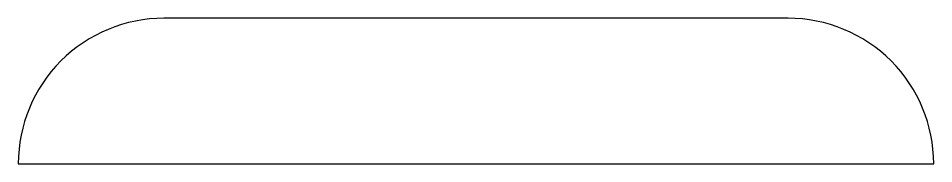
# Model space of a CAD drawing. Extents: x 138.1 to 160.1, y 215.5 to 219.
import ezdxf

# ---------------------------------------------------------------- set-up
doc = ezdxf.new("R2010")
doc.units = 0
doc.header["$LTSCALE"] = 15
doc.layers.add('ANA', color=220, linetype='CONTINUOUS')

msp = doc.modelspace()

# ---------------------------------------------------------------- linework, layer by layer
at = {"layer": 'ANA', "color": 0}
msp.add_lwpolyline([(160.134, 215.505, 0.414214), (156.634, 219.005), (141.634, 219.005, 0.414214), (138.134, 215.505)], format="xyb", close=True, dxfattribs=at)

doc.saveas('drawing.dxf')
